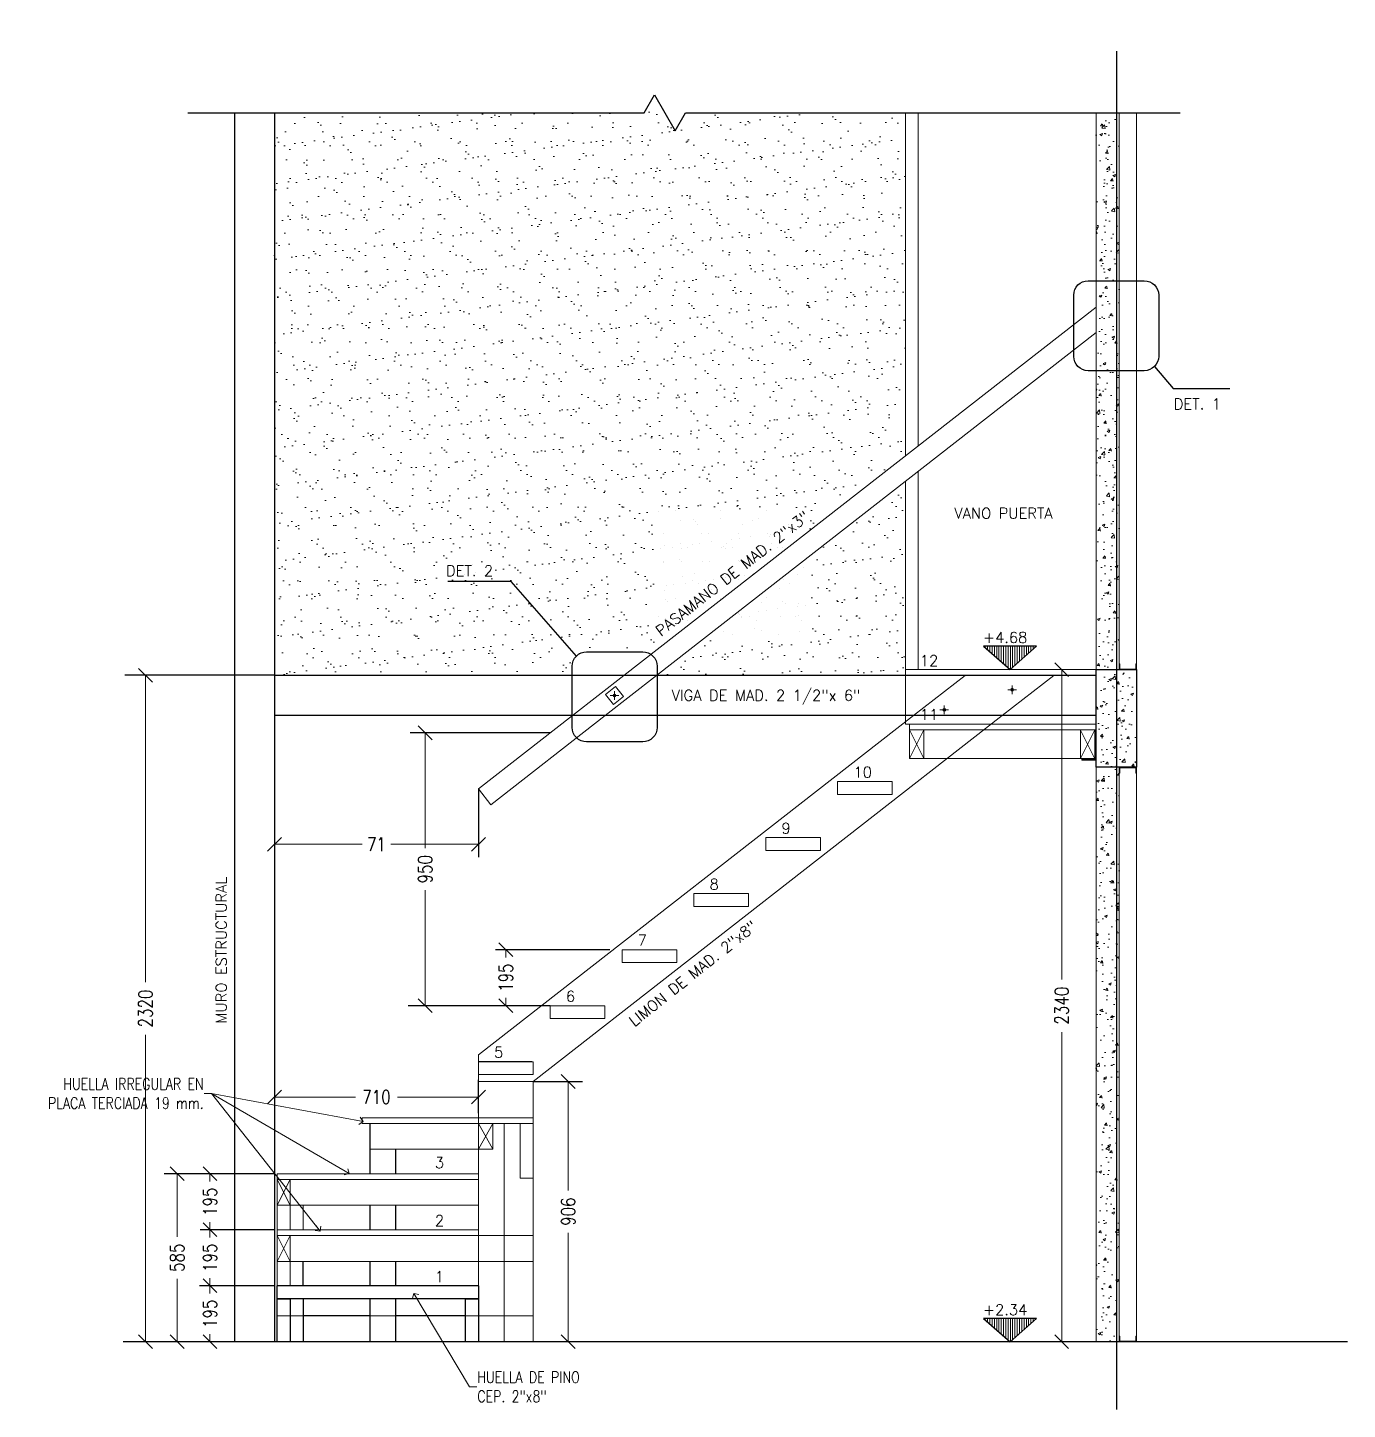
# Model space of a CAD drawing. Header units: metres. Extents: x -40 to 265, y 63 to 163.
# Drawn here: x 214.229 to 218.821, y 148.082 to 152.892 of the extents above; entities that cross this region are included whole.
import ezdxf

# ---------------------------------------------------------------- set-up
doc = ezdxf.new("R2010")
doc.units = ezdxf.units.M
doc.header["$LTSCALE"] = 5
doc.header["$MEASUREMENT"] = 0
doc.layers.get('0').update_dxf_attribs({"color": 30})
doc.layers.get('DEFPOINTS').update_dxf_attribs({"color": 210})
for name, color, linetype, lineweight in [('A-ANNO-DIMS', 3, 'Continuous', 18), ('A-ANNO-TEXT', 3, 'Continuous', 18), ('A-DETL-GRPH', 4, 'Continuous', 25), ('A-DETL-MBND', 3, 'Continuous', 18), ('A-DETL-MCUT', 4, 'Continuous', 25), ('A-DETL-PATT', 8, 'Continuous', 18)]:
    doc.layers.add(name, color=color, linetype=linetype, lineweight=lineweight)
doc.styles.add('E-ROMANS', font='romans.shx', dxfattribs={"width": 0.8})
doc.dimstyles.new('E-0010_TICK_18', dxfattribs={"dimscale": 0.001, "dimtxt": 18, "dimasz": 18, "dimexe": 9, "dimexo": 6, "dimgap": 9, "dimtad": 0, "dimdec": 0, "dimlfac": 1000, "dimzin": 0, "dimdsep": 46, "dimtxsty": 'E-ROMANS', "dimblk": 'OBLIQUE', "dimcen": 9, "dimclrd": 256, "dimclre": 256, "dimclrt": 256, "dimadec": 0, "dimazin": 0, "dimtfac": 1, "dimtdec": 0, "dimtmove": 1, "dimatfit": 3, "dimldrblk": 'OPEN90', "dimfxl": 1, "dimtfill": 1, "dimtolj": 1, "dimtzin": 0, "dimarcsym": 0})
doc.dimstyles.new('E-0020_TICK_24', dxfattribs={"dimscale": 0.001, "dimtxt": 48, "dimasz": 48, "dimexe": 24, "dimexo": 16, "dimgap": 24, "dimtad": 0, "dimdec": 0, "dimlfac": 1000, "dimzin": 0, "dimdsep": 46, "dimtxsty": 'E-ROMANS', "dimblk": 'OBLIQUE', "dimcen": 24, "dimclrd": 256, "dimclre": 256, "dimclrt": 256, "dimadec": 0, "dimazin": 0, "dimtfac": 1, "dimtdec": 0, "dimtmove": 1, "dimatfit": 3, "dimldrblk": 'OPEN90', "dimfxl": 1, "dimtfill": 1, "dimtolj": 1, "dimtzin": 0, "dimlwd": -1, "dimarcsym": 0})
pattern_1 = [(37.5, (0, 0), (-0.003200063, 0.097882647), [0, -0.077216, 0, -0.08636, 0, -0.08255]), (7.5, (0, 0), (0.089904657, 0.14336502), [0, -0.041656, 0, -0.069596, 0, -0.02667]), (327.5, (-0.06248, 0), (0.158198474, 0.000287437), [0, -0.0254, 0, -0.09144, 0, -0.11938]), (317.5, (-0.06248, 0), (0.15271129, 0.044585865), [0, -0.0127, 0, -0.059944, 0, -0.06858])]
pattern_2 = [(50, (0, 0), (0.091092334, -0.007969543), [0.009525, -0.104775]), (355, (0, 0), (-0.017621413, 0.09552832), [0.00762, -0.08382]), (100.451, (0.00759, -0.00066), (0.07347125, 0.087558344), [0.008095, -0.089045]), (46.1842, (0, 0.0254), (0.13553952, -0.021021164), [0.0142875, -0.1571625]), (96.6356, (0.0113, 0.02365), (0.11870212, 0.12371278), [0.0121425, -0.1335675]), (351.184, (0, 0.0254), (0.1187023, 0.12371256), [0.01143, -0.12573]), (21, (0.0127, 0.01905), (0.07580744, -0.05113276), [0.009525, -0.104775]), (326, (0.0127, 0.01905), (0.030901014, 0.092093983), [0.00762, -0.08382]), (71.4514, (0.01902, 0.01479), (0.106708245, 0.04096143), [0.008095, -0.089045]), (37.5, (0, 0), (0.0015443016, 0.0422775194), [0, -0.082804, 0, -0.08509, 0, -0.0841375]), (7.5, (0, 0), (0.033409831, 0.0500902874), [0, -0.048514, 0, -0.080899, 0, -0.0320675]), (327.5, (-0.02832, 0), (0.0677952976, -0.002864372), [0, -0.03175, 0, -0.09906, 0, -0.131445]), (317.5, (-0.04102, 0), (0.074064591, 0.012713246), [0, -0.041275, 0, -0.065786, 0, -0.093345])]

# ---------------------------------------------------------------- blocks, each defined once
blk = doc.blocks.new('_Oblique')
at = {"color": 0, "linetype": 'ByBlock', "lineweight": -2}
blk.add_line((-0.5, -0.5), (0.5, 0.5), dxfattribs=at)
blk = doc.blocks.new('*D46')
at = {"layer": 'A-ANNO-DIMS', "lineweight": -2, "transparency": 16777216}
for p, q in [((215.0714, 150.6375), (214.6146, 150.6375)), ((215.0714, 148.3174), (214.6146, 148.3174))]:
    blk.add_line(p, q, dxfattribs=at)
at = {"layer": 'A-ANNO-DIMS', "transparency": 16777216}
for p, q in [((214.6386, 150.6375), (214.6386, 149.5691)), ((214.6386, 148.3174), (214.6386, 149.3858))]:
    blk.add_line(p, q, dxfattribs=at)
at = {"layer": 'DEFPOINTS', "color": 0, "transparency": 16777216}
for p in [(214.6386, 150.6375), (215.0874, 150.6375), (215.0874, 148.3174)]:
    blk.add_point(p, dxfattribs=at)
at = {"layer": 'A-ANNO-DIMS', "transparency": 16777216, "xscale": 0.048, "yscale": 0.048, "zscale": 0.048}
for p, rotation in [((214.6386, 150.6375), 90), ((214.6386, 148.3174), 270)]:
    blk.add_blockref('_Oblique', p, dxfattribs=dict(at, rotation=rotation))
at = {"layer": 'A-ANNO-DIMS', "transparency": 16777216, "insert": (214.6386, 149.4775), "char_height": 0.048, "attachment_point": 5, "rotation": 90, "style": 'E-ROMANS', "bg_fill": 3, "box_fill_scale": 1.25, "bg_fill_color": 256, "bg_fill_true_color": 13158600, "bg_fill_transparency": 0}
blk.add_mtext('\\A1;2320', dxfattribs=at)
blk = doc.blocks.new('_Open90')
at = {"color": 0, "linetype": 'ByBlock', "lineweight": -2}
for p, q in [((0, 0), (-1, 0)), ((-0.5, 0.5), (0, 0)), ((0, 0), (-0.5, -0.5))]:
    blk.add_line(p, q, dxfattribs=at)
blk = doc.blocks.new('*D47')
at = {"layer": 'A-ANNO-DIMS', "lineweight": -2, "transparency": 16777216}
for p, q in [((217.3442, 150.6575), (217.8513, 150.6575)), ((217.3442, 148.3174), (217.8513, 148.3174))]:
    blk.add_line(p, q, dxfattribs=at)
at = {"layer": 'A-ANNO-DIMS', "transparency": 16777216}
for p, q in [((217.8273, 150.6575), (217.8273, 149.5791)), ((217.8273, 148.3174), (217.8273, 149.3958))]:
    blk.add_line(p, q, dxfattribs=at)
at = {"layer": 'DEFPOINTS', "color": 0, "transparency": 16777216}
for p in [(217.3282, 150.6575), (217.3282, 148.3174), (217.8273, 148.3174)]:
    blk.add_point(p, dxfattribs=at)
at = {"layer": 'A-ANNO-DIMS', "transparency": 16777216, "xscale": 0.048, "yscale": 0.048, "zscale": 0.048}
for p, rotation in [((217.8273, 150.6575), 90), ((217.8273, 148.3174), 270)]:
    blk.add_blockref('_Oblique', p, dxfattribs=dict(at, rotation=rotation))
at = {"layer": 'A-ANNO-DIMS', "transparency": 16777216, "insert": (217.8273, 149.4875), "char_height": 0.048, "attachment_point": 5, "rotation": 90, "style": 'E-ROMANS', "bg_fill": 3, "box_fill_scale": 1.25, "bg_fill_color": 256, "bg_fill_true_color": 13158600, "bg_fill_transparency": 0}
blk.add_mtext('\\A1;2340', dxfattribs=at)
blk = doc.blocks.new('*D48')
at = {"layer": 'A-ANNO-DIMS', "lineweight": -2, "transparency": 16777216}
for p, q in [((216.0034, 149.2235), (216.1335, 149.2235)), ((216.0034, 148.3174), (216.1335, 148.3174))]:
    blk.add_line(p, q, dxfattribs=at)
at = {"layer": 'A-ANNO-DIMS', "transparency": 16777216}
for p, q in [((216.1095, 149.2235), (216.1095, 148.8438)), ((216.1095, 148.3174), (216.1095, 148.6971))]:
    blk.add_line(p, q, dxfattribs=at)
at = {"layer": 'DEFPOINTS', "color": 0, "transparency": 16777216}
for p in [(215.9874, 149.2235), (215.9874, 148.3174), (216.1095, 148.3174)]:
    blk.add_point(p, dxfattribs=at)
at = {"layer": 'A-ANNO-DIMS', "transparency": 16777216, "xscale": 0.048, "yscale": 0.048, "zscale": 0.048}
for p, rotation in [((216.1095, 149.2235), 90), ((216.1095, 148.3174), 270)]:
    blk.add_blockref('_Oblique', p, dxfattribs=dict(at, rotation=rotation))
at = {"layer": 'A-ANNO-DIMS', "transparency": 16777216, "insert": (216.1095, 148.7704), "char_height": 0.048, "attachment_point": 5, "rotation": 90, "style": 'E-ROMANS', "bg_fill": 3, "box_fill_scale": 1.25, "bg_fill_color": 256, "bg_fill_true_color": 13158600, "bg_fill_transparency": 0}
blk.add_mtext('\\A1;906', dxfattribs=at)
blk = doc.blocks.new('*D51')
at = {"layer": 'A-ANNO-DIMS', "lineweight": -2, "transparency": 16777216}
for p, q in [((215.0714, 148.9024), (214.7248, 148.9024)), ((215.0714, 148.3174), (214.7248, 148.3174))]:
    blk.add_line(p, q, dxfattribs=at)
at = {"layer": 'A-ANNO-DIMS', "transparency": 16777216}
for p, q in [((214.7488, 148.9024), (214.7488, 148.6832)), ((214.7488, 148.3174), (214.7488, 148.5365))]:
    blk.add_line(p, q, dxfattribs=at)
at = {"layer": 'DEFPOINTS', "color": 0, "transparency": 16777216}
for p in [(214.7488, 148.9024), (215.0874, 148.9024), (215.0874, 148.3174)]:
    blk.add_point(p, dxfattribs=at)
at = {"layer": 'A-ANNO-DIMS', "transparency": 16777216, "xscale": 0.048, "yscale": 0.048, "zscale": 0.048}
for p, rotation in [((214.7488, 148.9024), 90), ((214.7488, 148.3174), 270)]:
    blk.add_blockref('_Oblique', p, dxfattribs=dict(at, rotation=rotation))
at = {"layer": 'A-ANNO-DIMS', "transparency": 16777216, "insert": (214.7488, 148.6099), "char_height": 0.048, "attachment_point": 5, "rotation": 90, "style": 'E-ROMANS', "bg_fill": 3, "box_fill_scale": 1.25, "bg_fill_color": 256, "bg_fill_true_color": 13158600, "bg_fill_transparency": 0}
blk.add_mtext('\\A1;585', dxfattribs=at)
blk = doc.blocks.new('*D52')
at = {"layer": 'A-ANNO-DIMS', "lineweight": -2, "transparency": 16777216}
for p, q in [((215.0874, 149.1067), (215.0874, 149.1935)), ((215.7974, 149.1067), (215.7974, 149.1935))]:
    blk.add_line(p, q, dxfattribs=at)
at = {"layer": 'A-ANNO-DIMS', "transparency": 16777216}
for p, q in [((215.0874, 149.1695), (215.369, 149.1695)), ((215.7974, 149.1695), (215.5157, 149.1695))]:
    blk.add_line(p, q, dxfattribs=at)
at = {"layer": 'DEFPOINTS', "color": 0, "transparency": 16777216}
for p in [(215.0874, 149.1695), (215.0874, 149.0907), (215.7974, 149.0907)]:
    blk.add_point(p, dxfattribs=at)
at = {"layer": 'A-ANNO-DIMS', "transparency": 16777216, "xscale": 0.048, "yscale": 0.048, "zscale": 0.048, "rotation": 180}
blk.add_blockref('_Oblique', (215.0874, 149.1695), dxfattribs=at)
at = {"layer": 'A-ANNO-DIMS', "transparency": 16777216, "xscale": 0.048, "yscale": 0.048, "zscale": 0.048}
blk.add_blockref('_Oblique', (215.7974, 149.1695), dxfattribs=at)
at = {"layer": 'A-ANNO-DIMS', "transparency": 16777216, "insert": (215.4424, 149.1695), "char_height": 0.048, "attachment_point": 5, "style": 'E-ROMANS', "bg_fill": 3, "box_fill_scale": 1.25, "bg_fill_color": 256, "bg_fill_true_color": 13158600, "bg_fill_transparency": 0}
blk.add_mtext('\\A1;710', dxfattribs=at)
blk = doc.blocks.new('*D53')
at = {"layer": 'A-ANNO-DIMS', "lineweight": -2, "transparency": 16777216}
for p, q in [((215.0714, 148.5124), (214.839, 148.5124)), ((215.0702, 148.3174), (214.839, 148.3174))]:
    blk.add_line(p, q, dxfattribs=at)
at = {"layer": 'A-ANNO-DIMS', "transparency": 16777216}
for p, q in [((214.863, 148.5124), (214.863, 148.4855)), ((214.863, 148.3174), (214.863, 148.3442))]:
    blk.add_line(p, q, dxfattribs=at)
at = {"layer": 'DEFPOINTS', "color": 0, "transparency": 16777216}
for p in [(214.863, 148.5124), (215.0874, 148.5124), (215.0862, 148.3174)]:
    blk.add_point(p, dxfattribs=at)
at = {"layer": 'A-ANNO-DIMS', "transparency": 16777216, "xscale": 0.048, "yscale": 0.048, "zscale": 0.048}
for p, rotation in [((214.863, 148.5124), 90), ((214.863, 148.3174), 270)]:
    blk.add_blockref('_Oblique', p, dxfattribs=dict(at, rotation=rotation))
at = {"layer": 'A-ANNO-DIMS', "transparency": 16777216, "insert": (214.863, 148.4149), "char_height": 0.048, "attachment_point": 5, "rotation": 90, "style": 'E-ROMANS', "bg_fill": 3, "box_fill_scale": 1.25, "bg_fill_color": 256, "bg_fill_true_color": 13158600, "bg_fill_transparency": 0}
blk.add_mtext('\\A1;195', dxfattribs=at)
blk = doc.blocks.new('*D54')
at = {"layer": 'A-ANNO-DIMS', "lineweight": -2, "transparency": 16777216}
for p, q in [((215.0714, 148.7074), (214.839, 148.7074)), ((215.0714, 148.5124), (214.839, 148.5124))]:
    blk.add_line(p, q, dxfattribs=at)
at = {"layer": 'A-ANNO-DIMS', "transparency": 16777216}
for p, q in [((214.863, 148.7074), (214.863, 148.6805)), ((214.863, 148.5124), (214.863, 148.5392))]:
    blk.add_line(p, q, dxfattribs=at)
at = {"layer": 'DEFPOINTS', "color": 0, "transparency": 16777216}
for p in [(214.863, 148.7074), (215.0874, 148.7074), (215.0874, 148.5124)]:
    blk.add_point(p, dxfattribs=at)
at = {"layer": 'A-ANNO-DIMS', "transparency": 16777216, "xscale": 0.048, "yscale": 0.048, "zscale": 0.048}
for p, rotation in [((214.863, 148.7074), 90), ((214.863, 148.5124), 270)]:
    blk.add_blockref('_Oblique', p, dxfattribs=dict(at, rotation=rotation))
at = {"layer": 'A-ANNO-DIMS', "transparency": 16777216, "insert": (214.863, 148.6099), "char_height": 0.048, "attachment_point": 5, "rotation": 90, "style": 'E-ROMANS', "bg_fill": 3, "box_fill_scale": 1.25, "bg_fill_color": 256, "bg_fill_true_color": 13158600, "bg_fill_transparency": 0}
blk.add_mtext('\\A1;195', dxfattribs=at)
blk = doc.blocks.new('*D55')
at = {"layer": 'A-ANNO-DIMS', "lineweight": -2, "transparency": 16777216}
for p, q in [((215.0714, 148.9024), (214.839, 148.9024)), ((215.0714, 148.7074), (214.839, 148.7074))]:
    blk.add_line(p, q, dxfattribs=at)
at = {"layer": 'A-ANNO-DIMS', "transparency": 16777216}
for p, q in [((214.863, 148.9024), (214.863, 148.8755)), ((214.863, 148.7074), (214.863, 148.7342))]:
    blk.add_line(p, q, dxfattribs=at)
at = {"layer": 'DEFPOINTS', "color": 0, "transparency": 16777216}
for p in [(214.863, 148.9024), (215.0874, 148.9024), (215.0874, 148.7074)]:
    blk.add_point(p, dxfattribs=at)
at = {"layer": 'A-ANNO-DIMS', "transparency": 16777216, "xscale": 0.048, "yscale": 0.048, "zscale": 0.048}
for p, rotation in [((214.863, 148.9024), 90), ((214.863, 148.7074), 270)]:
    blk.add_blockref('_Oblique', p, dxfattribs=dict(at, rotation=rotation))
at = {"layer": 'A-ANNO-DIMS', "transparency": 16777216, "insert": (214.863, 148.8049), "char_height": 0.048, "attachment_point": 5, "rotation": 90, "style": 'E-ROMANS', "bg_fill": 3, "box_fill_scale": 1.25, "bg_fill_color": 256, "bg_fill_true_color": 13158600, "bg_fill_transparency": 0}
blk.add_mtext('\\A1;195', dxfattribs=at)
blk = doc.blocks.new('*D100')
at = {"layer": 'A-ANNO-DIMS', "lineweight": -2, "transparency": 16777216}
for p, q in [((216.1743, 149.6824), (215.8688, 149.6824)), ((216.1743, 149.4874), (215.8688, 149.4874))]:
    blk.add_line(p, q, dxfattribs=at)
at = {"layer": 'A-ANNO-DIMS', "transparency": 16777216}
for p, q in [((215.8928, 149.6824), (215.8928, 149.6555)), ((215.8928, 149.4874), (215.8928, 149.5142))]:
    blk.add_line(p, q, dxfattribs=at)
at = {"layer": 'DEFPOINTS', "color": 0, "transparency": 16777216}
for p in [(216.1903, 149.6824), (215.8928, 149.4874), (216.1903, 149.4874)]:
    blk.add_point(p, dxfattribs=at)
at = {"layer": 'A-ANNO-DIMS', "transparency": 16777216, "xscale": 0.048, "yscale": 0.048, "zscale": 0.048}
for p, rotation in [((215.8928, 149.6824), 90), ((215.8928, 149.4874), 270)]:
    blk.add_blockref('_Oblique', p, dxfattribs=dict(at, rotation=rotation))
at = {"layer": 'A-ANNO-DIMS', "transparency": 16777216, "insert": (215.8928, 149.5849), "char_height": 0.048, "attachment_point": 5, "rotation": 90, "style": 'E-ROMANS', "bg_fill": 3, "box_fill_scale": 1.25, "bg_fill_color": 256, "bg_fill_true_color": 13158600, "bg_fill_transparency": 0}
blk.add_mtext('\\A1;195', dxfattribs=at)
blk = doc.blocks.new('*D127')
at = {"layer": 'A-ANNO-DIMS', "lineweight": -2, "transparency": 16777216}
for p, q in [((215.8547, 150.4374), (215.5878, 150.4374)), ((215.8547, 149.4874), (215.5878, 149.4874))]:
    blk.add_line(p, q, dxfattribs=at)
at = {"layer": 'A-ANNO-DIMS', "transparency": 16777216}
for p, q in [((215.6118, 150.4374), (215.6118, 150.0357)), ((215.6118, 149.4874), (215.6118, 149.889))]:
    blk.add_line(p, q, dxfattribs=at)
at = {"layer": 'DEFPOINTS', "color": 0, "transparency": 16777216}
for p in [(215.8707, 150.4374), (215.6118, 149.4874), (215.8707, 149.4874)]:
    blk.add_point(p, dxfattribs=at)
at = {"layer": 'A-ANNO-DIMS', "transparency": 16777216, "xscale": 0.048, "yscale": 0.048, "zscale": 0.048}
for p, rotation in [((215.6118, 150.4374), 90), ((215.6118, 149.4874), 270)]:
    blk.add_blockref('_Oblique', p, dxfattribs=dict(at, rotation=rotation))
at = {"layer": 'A-ANNO-DIMS', "transparency": 16777216, "insert": (215.6118, 149.9624), "char_height": 0.048, "attachment_point": 5, "rotation": 90, "style": 'E-ROMANS', "bg_fill": 3, "box_fill_scale": 1.25, "bg_fill_color": 256, "bg_fill_true_color": 13158600, "bg_fill_transparency": 0}
blk.add_mtext('\\A1;950', dxfattribs=at)
blk = doc.blocks.new('*D128')
at = {"layer": 'A-ANNO-DIMS', "lineweight": -2, "transparency": 16777216}
for p, q in [((215.0874, 150.2264), (215.0874, 150.0254)), ((215.7974, 150.2264), (215.7974, 150.0254))]:
    blk.add_line(p, q, dxfattribs=at)
at = {"layer": 'A-ANNO-DIMS', "transparency": 16777216}
for p, q in [((215.0874, 150.0494), (215.3928, 150.0494)), ((215.7974, 150.0494), (215.492, 150.0494))]:
    blk.add_line(p, q, dxfattribs=at)
at = {"layer": 'DEFPOINTS', "color": 0, "transparency": 16777216}
for p in [(215.0874, 150.2424), (215.7974, 150.2424), (215.0874, 150.0494)]:
    blk.add_point(p, dxfattribs=at)
at = {"layer": 'A-ANNO-DIMS', "transparency": 16777216, "xscale": 0.048, "yscale": 0.048, "zscale": 0.048, "rotation": 180}
blk.add_blockref('_Oblique', (215.0874, 150.0494), dxfattribs=at)
at = {"layer": 'A-ANNO-DIMS', "transparency": 16777216, "xscale": 0.048, "yscale": 0.048, "zscale": 0.048}
blk.add_blockref('_Oblique', (215.7974, 150.0494), dxfattribs=at)
at = {"layer": 'A-ANNO-DIMS', "transparency": 16777216, "insert": (215.4424, 150.0494), "char_height": 0.048, "attachment_point": 5, "style": 'E-ROMANS', "bg_fill": 3, "box_fill_scale": 1.25, "bg_fill_color": 256, "bg_fill_true_color": 13158600, "bg_fill_transparency": 0}
blk.add_mtext('\\A1;71', dxfattribs=at)
blk = doc.blocks.new('QM-ARQ-DET')
at = {"layer": 'A-DETL-PATT'}
h = blk.add_hatch(dxfattribs=at)
h.set_pattern_fill('AR-CONC', color=256, scale=0.0005, style=0)
h.set_pattern_definition(pattern_2)
h.paths.add_polyline_path([(218.0274, 152.5957), (217.9474, 152.5957), (217.9474, 152.168), (218.0274, 152.168)])
h.paths.add_polyline_path([(218.0274, 152.168), (217.9474, 152.168), (217.9474, 151.8549), (218.0274, 151.8549)])
h.paths.add_polyline_path([(218.0274, 151.8549), (217.9474, 151.8549), (217.9474, 150.7925), (218.0274, 150.7925)])
h.paths.add_polyline_path([(218.0274, 150.7925), (217.9474, 150.7925), (217.9474, 150.6574), (218.0274, 150.6574), (218.0274, 150.6774)])
h = blk.add_hatch(dxfattribs=at)
h.set_pattern_fill('ANSI31', color=256, scale=0.0025, angle=225, style=0)
h.set_pattern_definition([(270, (115.405623, 84.824955), (-0.0079375, -8e-19), [])])
h.paths.add_polyline_path([(217.7393, 150.7386), (217.6473, 150.6575), (217.5553, 150.7386)])
h = blk.add_hatch(dxfattribs=at)
h.set_pattern_fill('AR-CONC', color=256, scale=0.0005, style=0)
h.set_pattern_definition([(50, (0, -5.039044), (0.091092334, -0.007969543), [0.009525, -0.104775]), (355, (0, -5.03904), (-0.017621413, 0.09552832), [0.00762, -0.08382]), (100.451, (0.00759, -5.03971), (0.07347125, 0.087558344), [0.008095, -0.089045]), (46.1842, (0, -5.01364), (0.13553952, -0.021021164), [0.0142875, -0.1571625]), (96.6356, (0.0113, -5.0154), (0.11870212, 0.12371278), [0.0121425, -0.1335675]), (351.184, (0, -5.01364), (0.1187023, 0.12371256), [0.01143, -0.12573]), (21, (0.0127, -5.019994), (0.07580744, -0.05113276), [0.009525, -0.104775]), (326, (0.0127, -5.01999), (0.030901014, 0.092093983), [0.00762, -0.08382]), (71.4514, (0.01902, -5.024255), (0.106708245, 0.04096143), [0.008095, -0.089045]), (37.5, (0, -5.039044), (0.0015443016, 0.0422775194), [0, -0.082804, 0, -0.08509, 0, -0.0841375]), (7.5, (0, -5.039044), (0.033409831, 0.0500902874), [0, -0.048514, 0, -0.080899, 0, -0.0320675]), (327.5, (-0.02832, -5.039044), (0.0677952976, -0.002864372), [0, -0.03175, 0, -0.09906, 0, -0.131445]), (317.5, (-0.04102, -5.039044), (0.074064591, 0.012713246), [0, -0.041275, 0, -0.065786, 0, -0.093345])])
h.paths.add_polyline_path([(217.9474, 150.3174), (218.0874, 150.3174), (218.0874, 150.6574), (218.0274, 150.6574), (217.9474, 150.6574)])
h = blk.add_hatch(dxfattribs=at)
h.set_pattern_fill('STEEL', color=256, scale=0.02, angle=90, style=0)
h.set_pattern_definition([(225, (282.8810214, 115.9588583), (-0.00176776695, 0.00176776695), []), (225, (282.8797714, 115.9588583), (-0.00176776695, 0.00176776695), [])])
h.paths.add_polyline_path([(217.8974, 150.3424), (217.8974, 150.3474), (217.9424, 150.3474), (217.9424, 150.3924), (217.9474, 150.3924), (217.9474, 150.3424)])
h = blk.add_hatch(dxfattribs=at)
h.set_pattern_fill('AR-CONC', color=256, scale=0.0005, style=0)
h.set_pattern_definition(pattern_2)
h.paths.add_polyline_path([(217.9474, 150.2364), (218.0274, 150.2364), (218.0274, 150.2974), (218.0274, 150.3174), (217.9474, 150.3174)])
h.paths.add_polyline_path([(217.9474, 148.3174), (218.0274, 148.3174), (218.0274, 150.2364), (217.9474, 150.2364)])
h = blk.add_hatch(dxfattribs=at)
h.set_pattern_fill('ANSI31', color=256, scale=0.0025, angle=225, style=0)
h.set_pattern_definition([(270, (115.405623, 82.484774), (-0.0079375, -8e-19), [])])
h.paths.add_polyline_path([(217.7393, 148.3984), (217.6473, 148.3173), (217.5553, 148.3984)])
at = {"layer": 'A-DETL-GRPH'}
for p, q in [((218.0174, 152.8101), (218.0174, 148.0821)), ((216.3738, 152.5957), (216.4099, 152.6582)), ((216.4099, 152.6582), (216.482, 152.5332)), ((214.7855, 152.5957), (216.3738, 152.5957)), ((216.482, 152.5332), (216.5181, 152.5957)), ((216.5181, 152.5957), (218.239, 152.5957)), ((218.15, 151.7126), (218.2149, 151.6358)), ((218.2149, 151.6358), (218.4123, 151.6358)), ((215.9117, 150.9636), (215.691, 150.9636)), ((216.1381, 150.7046), (215.9117, 150.9636)), ((215.9831, 149.2924), (215.8002, 149.2924)), ((215.5092, 148.9874), (215.5092, 148.9024)), ((215.0874, 148.9024), (214.7039, 148.9024)), ((215.4192, 148.7924), (215.4192, 148.7074)), ((215.5092, 148.7924), (215.5092, 148.7074)), ((215.1874, 148.5124), (215.1874, 148.5974)), ((215.4192, 148.5974), (215.4192, 148.5124)), ((215.5092, 148.5974), (215.5092, 148.5124)), ((215.1874, 148.4674), (215.1874, 148.3174)), ((215.4192, 148.4674), (215.4192, 148.3174)), ((215.5092, 148.4674), (215.5092, 148.3174)), ((215.4192, 148.4074), (215.1874, 148.4074)), ((215.7524, 148.4074), (215.5092, 148.4074)), ((215.0874, 148.3174), (214.7009, 148.3174))]:
    blk.add_line(p, q, dxfattribs=at)
for points in [[(217.9191, 152.0111), (218.1147, 152.0111, -0.414214), (218.1647, 151.9611), (218.1647, 151.748, -0.414214), (218.1147, 151.698), (217.9191, 151.698, -0.414214), (217.8691, 151.748), (217.8691, 151.9611, -0.414214)], [(216.1735, 150.7192), (216.3691, 150.7192, -0.414214), (216.4191, 150.6692), (216.4191, 150.4562, -0.414214), (216.3691, 150.4062), (216.1735, 150.4062, -0.414214), (216.1235, 150.4562), (216.1235, 150.6692, -0.414214)]]:
    blk.add_lwpolyline(points, format="xyb", close=True, dxfattribs=at)
for points in [[(217.6474, 150.6575), (217.7394, 150.7387), (217.5554, 150.7387)], [(217.6474, 148.3174), (217.7394, 148.3985), (217.5554, 148.3985)]]:
    blk.add_lwpolyline(points, close=True, dxfattribs=at)
at = {"layer": 'A-DETL-MBND'}
for p, q in [((217.9474, 150.6574), (217.9474, 152.5957)), ((218.0274, 152.5957), (218.0274, 150.6774)), ((218.0874, 152.5957), (218.0874, 150.6774)), ((218.0274, 150.6774), (218.0294, 150.6774)), ((218.0274, 150.6574), (218.0274, 150.6774)), ((218.0294, 150.6594), (218.0294, 150.6774)), ((218.0854, 150.6594), (218.0294, 150.6594)), ((218.0854, 150.6774), (218.0874, 150.6774)), ((218.0854, 150.6774), (218.0854, 150.6594)), ((218.0874, 150.6774), (218.0874, 150.6574)), ((216.3038, 150.6374), (216.1243, 150.4974)), ((216.2381, 150.4974), (216.4176, 150.6374)), ((217.2832, 150.6374), (217.2832, 150.4674)), ((218.0874, 150.6574), (218.0274, 150.6574)), ((215.7974, 150.2424), (216.1243, 150.4974)), ((215.8405, 150.1872), (216.2381, 150.4974)), ((217.2974, 150.4674), (217.2832, 150.4674)), ((217.2974, 150.4674), (217.2974, 150.4474)), ((217.9422, 150.4474), (217.8922, 150.3474)), ((217.8922, 150.4471), (217.9422, 150.3471)), ((217.9424, 150.3487), (217.9422, 150.4474)), ((217.9474, 150.3174), (217.9474, 148.3174)), ((218.0274, 150.3174), (218.0274, 150.2974)), ((218.0874, 150.3174), (218.0274, 150.3174)), ((218.0274, 150.2974), (218.0294, 150.2974)), ((218.0274, 148.3174), (218.0274, 150.2974)), ((218.0294, 150.3154), (218.0294, 150.2974)), ((218.0854, 150.3154), (218.0294, 150.3154)), ((218.0854, 150.2974), (218.0854, 150.3154)), ((218.0854, 150.2974), (218.0874, 150.2974)), ((218.0874, 150.2974), (218.0874, 150.3174)), ((218.0874, 148.3174), (218.0874, 150.2974)), ((215.7974, 150.2424), (215.8405, 150.1872)), ((215.7974, 149.3162), (215.7974, 148.5124)), ((215.9874, 149.224), (215.7974, 149.224)), ((215.9874, 149.2235), (215.9874, 148.3174)), ((215.7974, 149.0974), (215.9874, 149.0974)), ((215.7974, 149.0774), (215.9424, 149.0774)), ((215.7974, 149.0774), (215.8474, 148.9874)), ((215.8474, 149.0774), (215.7974, 148.9874)), ((215.8474, 149.0774), (215.8474, 148.9874)), ((215.8874, 149.0774), (215.8874, 148.3174)), ((215.8474, 148.9874), (215.7974, 148.9874)), ((215.7974, 148.9024), (215.0974, 148.9024)), ((215.7974, 148.8824), (215.0974, 148.8824)), ((215.1425, 148.7924), (215.1425, 148.8824)), ((215.7974, 148.7924), (215.0974, 148.7924)), ((215.1425, 148.7074), (215.1425, 148.7924)), ((215.7974, 148.7074), (215.0974, 148.7074)), ((215.7974, 148.6874), (215.0974, 148.6874)), ((215.1424, 148.6874), (215.0974, 148.5974)), ((215.0974, 148.6874), (215.1424, 148.5974)), ((215.1425, 148.5974), (215.1425, 148.6874)), ((215.7974, 148.5974), (215.0974, 148.5974)), ((215.1425, 148.5974), (215.1425, 148.5124)), ((215.4192, 148.4074), (215.5092, 148.4074)), ((218.0274, 148.3374), (218.0294, 148.3374)), ((218.0274, 148.3174), (218.0274, 148.3374)), ((218.0874, 148.3174), (218.0274, 148.3174)), ((218.0294, 148.3194), (218.0294, 148.3374)), ((218.0854, 148.3194), (218.0294, 148.3194)), ((218.0854, 148.3374), (218.0874, 148.3374)), ((218.0854, 148.3374), (218.0854, 148.3194)), ((218.0874, 148.3374), (218.0874, 148.3174))]:
    blk.add_line(p, q, dxfattribs=at)
for points in [[(216.2393, 150.5712), (216.2747, 150.599), (216.3025, 150.5635), (216.2671, 150.5358)], [(217.0474, 150.2674), (217.2374, 150.2674), (217.2374, 150.2224), (217.0474, 150.2224)], [(216.7974, 150.0724), (216.9874, 150.0724), (216.9874, 150.0274), (216.7974, 150.0274)], [(216.5474, 149.8774), (216.7374, 149.8774), (216.7374, 149.8324), (216.5474, 149.8324)], [(216.2974, 149.6824), (216.4874, 149.6824), (216.4874, 149.6374), (216.2974, 149.6374)], [(216.0474, 149.4874), (216.2374, 149.4874), (216.2374, 149.4424), (216.0474, 149.4424)]]:
    blk.add_lwpolyline(points, close=True, dxfattribs=at)
for points in [[(217.8922, 150.3474), (217.8922, 150.4474), (217.9422, 150.4474), (217.9422, 150.3474), (217.8922, 150.3474)], [(217.8974, 150.3424), (217.9474, 150.3424), (217.9474, 150.3924)], [(217.8974, 150.3424), (217.8974, 150.3474), (217.9424, 150.3474), (217.9424, 150.3924), (217.9474, 150.3924)], [(215.9424, 148.8874), (215.9424, 149.0774), (215.9874, 149.0774), (215.9874, 148.8874), (215.9424, 148.8874)]]:
    blk.add_lwpolyline(points, dxfattribs=at)
blk.add_circle((216.2709, 150.5674), 0.005, dxfattribs=at)
at = {"layer": 'A-DETL-MCUT'}
for p, q in [((215.0874, 152.5957), (215.0874, 148.3174)), ((215.7974, 148.5124), (215.0974, 148.5124)), ((215.7974, 148.5124), (215.7974, 148.4674)), ((215.7974, 148.4674), (215.0974, 148.4674)), ((218.8213, 148.3174), (215.0874, 148.3174))]:
    blk.add_line(p, q, dxfattribs=at)
blk.add_lwpolyline([(217.9474, 150.6574), (218.0874, 150.6574), (218.0874, 150.3174), (217.9474, 150.3174)], close=True, dxfattribs=at)
for points in [[(215.0974, 148.3174), (215.0974, 148.4674), (215.1424, 148.4674), (215.1424, 148.3174), (215.0974, 148.3174)], [(215.7524, 148.3174), (215.7524, 148.4674), (215.7974, 148.4674), (215.7974, 148.3174), (215.7524, 148.3174)]]:
    blk.add_lwpolyline(points, dxfattribs=at)
at = {"layer": 'A-DETL-PATT'}
for p, q in [((217.2832, 151.4013), (217.2832, 152.5957)), ((217.3282, 152.5957), (217.3282, 151.4364)), ((217.3282, 151.3477), (217.3282, 150.6575)), ((217.2832, 150.6575), (217.2832, 151.3126)), ((217.2832, 150.6374), (217.2832, 150.6574)), ((216.2859, 150.5674), (216.2559, 150.5674)), ((216.2709, 150.5524), (216.2709, 150.5824)), ((215.7974, 148.9874), (215.4192, 148.9874)), ((215.1874, 148.7924), (215.1874, 148.7074))]:
    blk.add_line(p, q, dxfattribs=at)
at = {"layer": 'A-ANNO-TEXT', "style": 'E-ROMANS'}
for s, p in [('DET. 1', (218.2172, 151.5635)), ('VANO PUERTA', (217.4535, 151.1829)), ('DET. 2', (215.6845, 150.9828)), ('+4.68', (217.5534, 150.7504)), ('12', (217.3333, 150.6698)), ('VIGA DE MAD. 2 1/2"x 6"', (216.4696, 150.549)), ('10', (217.1022, 150.2815)), ('9', (216.8518, 150.0865)), ('8', (216.6018, 149.8915)), ('7', (216.3518, 149.6965)), ('6', (216.1018, 149.5015)), ('5', (215.8518, 149.3065)), ('3', (215.6458, 148.922)), ('2', (215.6458, 148.7204)), ('1', (215.6458, 148.5254)), ('+2.34', (217.5534, 148.4102))]:
    blk.add_text(s, height=0.0375, dxfattribs=at).set_placement(p)
for s, rotation, p in [('PASAMANO DE MAD. 2"x3"', 38.3682, (216.4328, 150.7713)), ('LIMON DE MAD. 2"x8"', 38.677, (216.3401, 149.4125))]:
    blk.add_text(s, height=0.0375, rotation=rotation, dxfattribs=at).set_placement(p)
at = {"layer": 'A-ANNO-TEXT', "insert": (215.7935, 148.1607), "char_height": 0.04, "attachment_point": 4, "style": 'E-ROMANS'}
blk.add_mtext('HUELLA DE PINO\\PCEP. 2"x8"', dxfattribs=at)
at = {"layer": 'A-ANNO-DIMS'}
for base, p1, p2, picture, middle in [((214.6386, 150.6375), (215.0874, 148.3174), (215.0874, 150.6375), '*D46', (214.6386, 149.4775)), ((217.8273, 148.3174), (217.3282, 150.6575), (217.3282, 148.3174), '*D47', (217.8273, 149.4875)), ((215.8928, 149.4874), (216.1903, 149.6824), (216.1903, 149.4874), '*D100', (215.8928, 149.5849)), ((216.1095, 148.3174), (215.9874, 149.2235), (215.9874, 148.3174), '*D48', (216.1095, 148.7704))]:
    dim = blk.add_linear_dim(base=base, p1=p1, p2=p2, angle=90, dimstyle='E-0020_TICK_24', dxfattribs=at)
    dim.commit()
    dim.dimension.update_dxf_attribs({"geometry": picture, "text_midpoint": middle})
at = {"layer": 'A-DETL-PATT'}
h = blk.add_hatch(dxfattribs=at)
h.set_pattern_fill('AR-SAND', color=256, scale=0.002, style=0)
h.set_pattern_definition(pattern_1)
h.paths.add_polyline_path([(217.2474, 155.6764), (217.2474, 155.6964), (217.2832, 155.6964), (217.2832, 156.0711), (216.5181, 156.0711), (216.482, 156.0086), (216.4099, 156.1336), (216.3738, 156.0711), (215.0874, 156.0711), (215.0874, 155.6764), (215.9845, 155.6764), (215.9845, 155.7922, -0.414214), (215.8845, 155.8922, -1), (216.0845, 155.8922, -0.414214), (215.9845, 155.7922), (215.9845, 155.6764)])
h.paths.add_polyline_path([(215.3164, 150.5009), (216.07, 150.5009), (216.07, 150.5866), (215.3164, 150.5866)], flags=9)
h = blk.add_hatch(dxfattribs=at)
h.set_pattern_fill('AR-SAND', color=256, scale=0.002, style=0)
h.set_pattern_definition(pattern_1)
h.paths.add_polyline_path([(217.2832, 152.5957), (216.5181, 152.5957), (216.482, 152.5332), (216.4099, 152.6582), (216.3738, 152.5957), (215.0874, 152.5957), (215.0874, 150.6374), (216.1235, 150.6374), (216.1235, 150.6692, -0.414214), (216.1735, 150.7192), (216.3691, 150.7192, -0.15184), (216.3974, 150.7104), (217.2832, 151.4013)])
h.paths.add_polyline_path([(217.2832, 151.3126), (216.4191, 150.6385), (216.4191, 150.6374), (217.2832, 150.6374), (217.2832, 150.6574)], flags=17)
h.paths.add_polyline_path([(215.6823, 150.9734), (215.8796, 150.9734), (215.8796, 151.0297), (215.6823, 151.0297)], flags=24)
h.paths.add_polyline_path([(216.4454, 150.7669), (217.0306, 151.2303), (216.989, 151.2828), (216.4038, 150.8194)], flags=24)
at = {"layer": 'A-DETL-GRPH'}
for p, q in [((215.0874, 150.6375), (214.5669, 150.6375)), ((216.2545, 149.6824), (215.8568, 149.6824)), ((216.0474, 149.4874), (215.5526, 149.4874)), ((215.9874, 149.2235), (216.1596, 149.2235)), ((215.0874, 148.3174), (214.5609, 148.3174))]:
    blk.add_line(p, q, dxfattribs=at)
at = {"layer": 'A-DETL-MBND'}
for p, q in [((216.3038, 150.6374), (217.9474, 151.9194)), ((216.4176, 150.6374), (217.9474, 151.8306)), ((217.3116, 150.4974), (217.4911, 150.6374)), ((217.6205, 150.4974), (217.8, 150.6374)), ((215.7974, 149.3162), (217.3116, 150.4974)), ((215.9874, 149.2235), (217.6205, 150.4974)), ((217.2974, 150.4674), (217.5821, 150.4674)), ((217.5821, 150.4674), (217.9474, 150.4674)), ((217.2974, 150.4474), (217.3474, 150.3474)), ((217.3474, 150.4474), (217.2974, 150.3474)), ((217.2974, 150.4474), (217.5564, 150.4474)), ((217.5564, 150.4474), (217.9474, 150.4474)), ((217.2974, 150.3474), (217.4282, 150.3474)), ((217.4282, 150.3474), (217.9474, 150.3474)), ((215.7974, 148.6874), (215.9874, 148.6874)), ((215.7974, 148.5974), (215.9874, 148.5974)), ((215.7524, 148.4074), (215.9874, 148.4074))]:
    blk.add_line(p, q, dxfattribs=at)
blk.add_lwpolyline([(217.2974, 150.3474), (217.2974, 150.4474), (217.3474, 150.4474), (217.3474, 150.3474), (217.2974, 150.3474)], dxfattribs=at)
blk.add_lwpolyline([(215.7974, 149.2924), (215.9874, 149.2924), (215.9874, 149.2474), (215.7974, 149.2474)], close=True, dxfattribs=at)
for centre in [(217.6546, 150.5874), (217.4185, 150.5174)]:
    blk.add_circle(centre, 0.005, dxfattribs=at)
at = {"layer": 'A-DETL-MCUT'}
for p, q in [((217.9474, 150.6374), (215.0874, 150.6374)), ((215.7974, 150.4974), (215.0874, 150.4974)), ((217.9474, 150.4974), (215.0874, 150.4974))]:
    blk.add_line(p, q, dxfattribs=at)
at = {"layer": 'A-DETL-PATT'}
for p, q in [((217.9474, 150.6574), (217.2832, 150.6574)), ((217.6696, 150.5874), (217.6396, 150.5874)), ((217.6546, 150.5724), (217.6546, 150.6024)), ((217.4335, 150.5174), (217.4035, 150.5174)), ((217.4185, 150.5024), (217.4185, 150.5324))]:
    blk.add_line(p, q, dxfattribs=at)
at = {"layer": 'A-ANNO-TEXT', "style": 'E-ROMANS'}
blk.add_text('11', height=0.0375, dxfattribs=at).set_placement((217.3333, 150.482))
blk.add_text('MURO ESTRUCTURAL', height=0.0375, rotation=90, dxfattribs=at).set_placement((214.9211, 149.4249))
at = {"layer": 'A-ANNO-TEXT', "insert": (214.8411, 149.1816), "char_height": 0.04, "attachment_point": 6, "style": 'E-ROMANS'}
blk.add_mtext('HUELLA IRREGULAR EN\\PPLACA TERCIADA 19 mm.', dxfattribs=at)
at = {"layer": 'A-ANNO-DIMS'}
dim = blk.add_linear_dim(base=(215.0874, 149.1695), p1=(215.7974, 149.0907), p2=(215.0874, 149.0907), dimstyle='E-0020_TICK_24', dxfattribs=at)
dim.commit()
dim.dimension.update_dxf_attribs({"geometry": '*D52', "text_midpoint": (215.4424, 149.1695)})
at = {"layer": 'A-DETL-GRPH', "annotation_type": 0, "has_hookline": 1, "hookline_direction": 0, "text_width": 0.4008}
blk.add_leader([(215.5722, 148.486), (215.7665, 148.1607), (215.7915, 148.1607)], dimstyle='E-0010_TICK_18', override={"dimscale": 1, "dimtxt": 0.04, "dimasz": 0.025, "dimexe": 0.0015, "dimexo": 0.0005, "dimgap": 0.002, "dimtad": 0, "dimdec": 2, "dimlfac": 100, "dimtxsty": 'E-ROMANS', "dimcen": 4, "dimse1": 1, "dimse2": 1, "dimclrd": 1, "dimclre": 1, "dimclrt": 2, "dimtfac": 4, "dimtofl": 0}, dxfattribs=at)
at = {"layer": 'A-DETL-GRPH'}
for p, q in [((215.7974, 149.1129), (215.7974, 149.2298)), ((215.4192, 149.0774), (215.4192, 148.9024))]:
    blk.add_line(p, q, dxfattribs=at)
at = {"layer": 'A-DETL-MBND'}
for p, q in [((215.7974, 149.0974), (215.3932, 149.0974)), ((215.3932, 149.0974), (215.3932, 149.0774)), ((215.7974, 149.0774), (215.3932, 149.0774))]:
    blk.add_line(p, q, dxfattribs=at)
at = {"layer": 'A-ANNO-DIMS'}
for base, p1, p2, picture, middle in [((215.6118, 149.4874), (215.8707, 150.4374), (215.8707, 149.4874), '*D127', (215.6118, 149.9624)), ((214.7488, 148.9024), (215.0874, 148.3174), (215.0874, 148.9024), '*D51', (214.7488, 148.6099))]:
    dim = blk.add_linear_dim(base=base, p1=p1, p2=p2, angle=90, dimstyle='E-0020_TICK_24', dxfattribs=at)
    dim.commit()
    dim.dimension.update_dxf_attribs({"geometry": picture, "text_midpoint": middle})
at = {"layer": 'A-DETL-GRPH'}
blk.add_leader([(215.3961, 149.0843), (214.8681, 149.1816)], dimstyle='E-0010_TICK_18', override={"dimscale": 1, "dimtxt": 0.04, "dimasz": 0.025, "dimexe": 0.0015, "dimexo": 0.0005, "dimgap": 0.002, "dimtad": 0, "dimdec": 2, "dimlfac": 100, "dimtxsty": 'E-ROMANS', "dimcen": 4, "dimse1": 1, "dimse2": 1, "dimclrd": 1, "dimclre": 1, "dimclrt": 2, "dimtfac": 4, "dimtofl": 0}, dxfattribs=at)
blk.add_line((216.0474, 150.4374), (215.5592, 150.4374), dxfattribs=at)
at = {"layer": 'A-ANNO-DIMS'}
dim = blk.add_linear_dim(base=(215.0874, 150.0494), p1=(215.7974, 150.2424), p2=(215.0874, 150.2424), text='71', dimstyle='E-0020_TICK_24', dxfattribs=at)
dim.commit()
dim.dimension.update_dxf_attribs({"geometry": '*D128', "text_midpoint": (215.4424, 150.0494)})
dim = blk.add_linear_dim(base=(214.863, 148.5124), p1=(215.0862, 148.3174), p2=(215.0874, 148.5124), angle=90, dimstyle='E-0020_TICK_24', dxfattribs=at)
dim.commit()
dim.dimension.update_dxf_attribs({"geometry": '*D53', "text_midpoint": (214.863, 148.4149)})
at = {"layer": 'A-DETL-GRPH'}
blk.add_line((215.7974, 150.2424), (215.7974, 150.0044), dxfattribs=at)
at = {"layer": 'A-DETL-MBND'}
blk.add_line((215.1874, 148.4074), (215.0974, 148.4074), dxfattribs=at)
at = {"layer": 'A-ANNO-DIMS'}
dim = blk.add_linear_dim(base=(214.863, 148.7074), p1=(215.0874, 148.5124), p2=(215.0874, 148.7074), angle=90, dimstyle='E-0020_TICK_24', dxfattribs=at)
dim.commit()
dim.dimension.update_dxf_attribs({"geometry": '*D54', "text_midpoint": (214.863, 148.6099)})
at = {"layer": 'A-DETL-GRPH'}
blk.add_line((215.0874, 148.5124), (214.8269, 148.5124), dxfattribs=at)
at = {"layer": 'A-DETL-MCUT'}
blk.add_line((215.0974, 148.4674), (215.0974, 148.5124), dxfattribs=at)
at = {"layer": 'A-ANNO-DIMS'}
dim = blk.add_linear_dim(base=(214.863, 148.9024), p1=(215.0874, 148.7074), p2=(215.0874, 148.9024), angle=90, dimstyle='E-0020_TICK_24', dxfattribs=at)
dim.commit()
dim.dimension.update_dxf_attribs({"geometry": '*D55', "text_midpoint": (214.863, 148.8049)})
at = {"layer": 'A-DETL-GRPH'}
blk.add_line((215.0874, 148.7074), (214.829, 148.7074), dxfattribs=at)
at = {"layer": 'A-DETL-MBND'}
for p, q in [((215.0974, 148.8824), (215.0974, 148.9024)), ((215.0974, 148.7074), (215.0974, 148.8824)), ((215.0974, 148.8824), (215.1424, 148.7924)), ((215.1424, 148.8824), (215.0974, 148.7924)), ((215.0974, 148.7074), (215.0974, 148.6874)), ((215.0974, 148.6874), (215.0974, 148.5124))]:
    blk.add_line(p, q, dxfattribs=at)
at = {"layer": 'A-DETL-MCUT'}
blk.add_line((214.9483, 152.5957), (214.9483, 148.3174), dxfattribs=at)
at = {"layer": 'A-DETL-GRPH', "annotation_type": 0, "has_hookline": 1, "hookline_direction": 1, "text_width": 0.6126}
blk.add_leader([(215.2468, 148.7026), (214.8681, 149.1816), (214.8431, 149.1816)], dimstyle='E-0010_TICK_18', override={"dimscale": 1, "dimtxt": 0.04, "dimasz": 0.025, "dimexe": 0.0015, "dimexo": 0.0005, "dimgap": 0.002, "dimtad": 0, "dimdec": 2, "dimlfac": 100, "dimtxsty": 'E-ROMANS', "dimcen": 4, "dimse1": 1, "dimse2": 1, "dimclrd": 1, "dimclre": 1, "dimclrt": 2, "dimtfac": 4, "dimtofl": 0}, dxfattribs=at)
at = {"layer": 'A-DETL-GRPH'}
blk.add_leader([(215.3477, 148.9027), (214.8681, 149.1816)], dimstyle='E-0010_TICK_18', override={"dimscale": 1, "dimtxt": 0.04, "dimasz": 0.025, "dimexe": 0.0015, "dimexo": 0.0005, "dimgap": 0.002, "dimtad": 0, "dimdec": 2, "dimlfac": 100, "dimtxsty": 'E-ROMANS', "dimcen": 4, "dimse1": 1, "dimse2": 1, "dimclrd": 1, "dimclre": 1, "dimclrt": 2, "dimtfac": 4, "dimtofl": 0}, dxfattribs=at)

msp = doc.modelspace()

# ---------------------------------------------------------------- block references
at = {"layer": 'A-DETL-MBND'}
msp.add_blockref('QM-ARQ-DET', (0, 0), dxfattribs=at)

doc.saveas('drawing.dxf')
